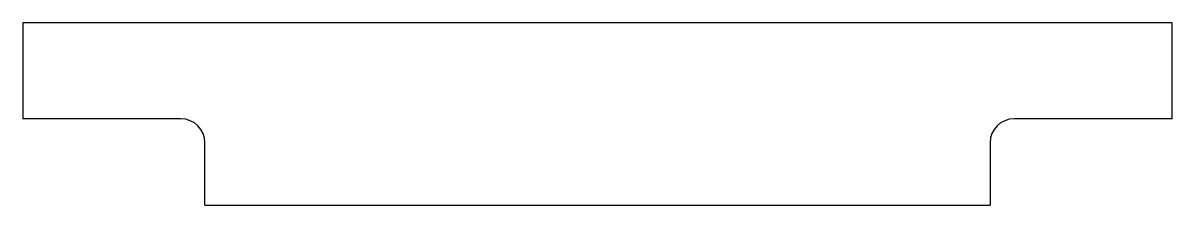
# Model space of a CAD drawing. Header units: millimetres. Extents: x -120 to 120, y -19 to 19.
import ezdxf

# ---------------------------------------------------------------- set-up
doc = ezdxf.new("R2010")
doc.units = ezdxf.units.MM

msp = doc.modelspace()

# ---------------------------------------------------------------- linework, layer by layer
at = {"color": 7, "linetype": 'Continuous', "lineweight": 25}
for p, q in [((-120, 19), (-120, -1)), ((120, 19), (-120, 19)), ((120, -1), (120, 19)), ((-87, -1), (-120, -1)), ((120, -1), (87, -1)), ((-82, -19), (-82, -6)), ((82, -6), (82, -19)), ((-82, -19), (82, -19))]:
    msp.add_line(p, q, dxfattribs=at)
for centre, start, end in [((-87, -6), 0, 90), ((87, -6), 90, 180)]:
    msp.add_arc(centre, 5, start, end, dxfattribs=at)

doc.saveas('drawing.dxf')
